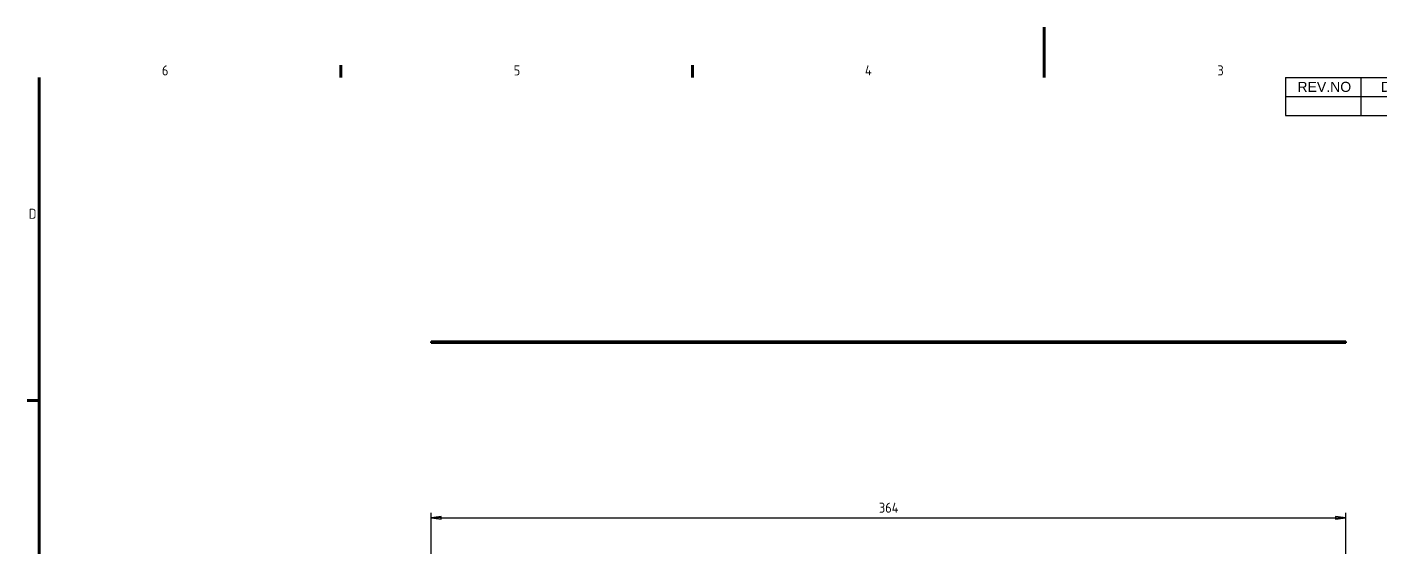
# Model space of a CAD drawing. Header units: millimetres. Extents: x 0 to 840, y 0 to 594.
# Drawn here: x 15 to 554, y 387 to 594 of the extents above; entities that cross this region are included whole.
import ezdxf

# ---------------------------------------------------------------- set-up
doc = ezdxf.new("R2010")
doc.units = ezdxf.units.MM
doc.header["$LTSCALE"] = 2
doc.linetypes.add('DASHED', pattern=[0.2067, 0.1654, -0.0413])
doc.layers.get('0').update_dxf_attribs({"lineweight": 25})
for name, color, linetype, lineweight in [('가려진 것(ISO)', 5, 'DASHED', 35), ('가시적인 것(ISO)', 7, 'Continuous', 50), ('가시적인 좁은 것(ISO)', 1, 'Continuous', 35), ('경계(ISO)', 7, 'Continuous', 70), ('기호(ISO)', 7, 'Continuous', 25), ('치수(ISO)', 7, 'Continuous', 25)]:
    doc.layers.add(name, color=color, linetype=linetype, lineweight=lineweight)
doc.styles.add('ISO ProportionalPSTEK', font='isocp.shx')
doc.styles.add('주 문자 (JIS)', font='arial.ttf')
doc.dimstyles.new('PSTEK', dxfattribs={"dimscale": 2, "dimtxt": 2, "dimasz": 2, "dimexe": 1, "dimexo": 1, "dimgap": 1, "dimtad": 1, "dimrnd": 1e-08, "dimdsep": 46, "dimtxsty": 'ISO ProportionalPSTEK', "dimblk": 'Filled-1', "dimcen": 0.09, "dimdle": 10, "dimclrd": 3, "dimclre": 3, "dimclrt": 1, "dimadec": 1, "dimazin": 2, "dimtfac": 1, "dimtmove": 0, "dimatfit": 3, "dimfxl": 0, "dimtolj": 1, "dimlwd": -1, "dimlwe": -1, "dimarcsym": 0})

# ---------------------------------------------------------------- blocks, each defined once
blk = doc.blocks.new('경계 Default Border')
at = {"layer": '경계(ISO)'}
for p, q in [((70, 287), (70, 289.4)), ((140, 287), (140, 289.4)), ((10, 222.75), (7.6, 222.75))]:
    blk.add_line(p, q, dxfattribs=at)
at = {"layer": '경계(ISO)', "flags": 128}
for points in [[(210, 297), (210, 287)], [(10, 10), (10, 287)]]:
    blk.add_lwpolyline(points, dxfattribs=at)
at = {"layer": '경계(ISO)', "color": 1, "char_height": 2, "attachment_point": 7, "style": 'ISO ProportionalPSTEK'}
for s, insert in [('6', (34.43, 287.38)), ('5', (104.43, 287.38)), ('4', (174.32, 287.4)), ('3', (244.45, 287.38)), ('D', (7.92, 258.86))]:
    blk.add_mtext(s, dxfattribs=dict(at, insert=insert))
blk = doc.blocks.new('리비전 내역')
at = {"layer": '기호(ISO)'}
for p, q in [((258, 287), (410, 287)), ((258, 287), (258, 283.22)), ((273, 287), (273, 283.22)), ((288, 287), (288, 283.22)), ((365, 287), (365, 283.22)), ((380, 287), (380, 283.22)), ((395, 287), (395, 283.22)), ((410, 287), (410, 283.22)), ((258, 283.22), (410, 283.22)), ((258, 283.22), (258, 279.44)), ((273, 283.22), (273, 279.44)), ((288, 283.22), (288, 279.44)), ((365, 283.22), (365, 279.44)), ((380, 283.22), (380, 279.44)), ((395, 283.22), (395, 279.44)), ((410, 283.22), (410, 279.44)), ((258, 279.44), (410, 279.44))]:
    blk.add_line(p, q, dxfattribs=at)
at = {"layer": '기호(ISO)', "color": 7, "char_height": 2, "attachment_point": 7, "style": '주 문자 (JIS)'}
for s, insert in [('REV.NO', (260.37, 284.08)), ('DATE', (277, 284.11)), ('DESCRIPTION OF REVISION', (307.78, 284.08)), ('DRA.BY', (367.52, 284.11)), ('CH.BY', (383.38, 284.08)), ('APP.BY', (397.45, 284.11))]:
    blk.add_mtext(s, dxfattribs=dict(at, insert=insert))
blk = doc.blocks.new('Filled-1')
at = {"color": 0}
for p, q in [((0, 0), (-1, 0.125)), ((-1, 0.125), (-1, -0.125)), ((-1, 0), (0, 0)), ((-1, -0.125), (0, 0))]:
    blk.add_line(p, q, dxfattribs=at)
at = {"color": 0, "flags": 128}
blk.add_lwpolyline([(-1, -0.125), (0, 0)], dxfattribs=at)
at = {"color": 0}
blk.add_solid([(-1, -0.125), (0, 0), (-1, 0.125), (-1, -0.125)], dxfattribs=at)
blk = doc.blocks.new('*D31')
at = {"layer": 'Defpoints', "color": 0}
for p in [(539.97, 398.79), (175.97, 353.44), (539.97, 342.44)]:
    blk.add_point(p, dxfattribs=at)
at = {"layer": '치수(ISO)', "color": 3}
for p, q in [((175.97, 355.44), (175.97, 400.79)), ((179.97, 398.79), (535.97, 398.79)), ((539.97, 344.44), (539.97, 400.79))]:
    blk.add_line(p, q, dxfattribs=at)
at = {"layer": '치수(ISO)', "color": 3, "xscale": 4, "yscale": 4, "zscale": 4, "rotation": 180}
blk.add_blockref('Filled-1', (175.97, 398.79), dxfattribs=at)
at = {"layer": '치수(ISO)', "color": 3, "xscale": 4, "yscale": 4, "zscale": 4}
blk.add_blockref('Filled-1', (539.97, 398.79), dxfattribs=at)
at = {"layer": '치수(ISO)', "color": 1, "insert": (354.17, 404.79), "char_height": 4, "attachment_point": 1, "style": 'ISO ProportionalPSTEK'}
blk.add_mtext('\\A1;364', dxfattribs=at)

msp = doc.modelspace()

# ---------------------------------------------------------------- linework, layer by layer
at = {"layer": '가려진 것(ISO)', "ltscale": 0.476074}
for p, q in [((181.0187, 468.8661), (181.0187, 468.3661)), ((189.0187, 468.8661), (189.0187, 468.3661)), ((241.0187, 468.8661), (241.0187, 468.3661)), ((249.0187, 468.8661), (249.0187, 468.3661)), ((258.0687, 468.8661), (258.0687, 468.3661)), ((266.0687, 468.8661), (266.0687, 468.3661)), ((315.0687, 468.8661), (315.0687, 468.3661)), ((323.0687, 468.8661), (323.0687, 468.3661)), ((362.0687, 468.8661), (362.0687, 468.3661)), ((370.0687, 468.8661), (370.0687, 468.3661)), ((371.9687, 468.8661), (371.9687, 468.3661)), ((379.9687, 468.8661), (379.9687, 468.3661)), ((430.0687, 468.8661), (430.0687, 468.3661)), ((438.0687, 468.8661), (438.0687, 468.3661)), ((463.9687, 468.8661), (463.9687, 468.3661)), ((471.9687, 468.8661), (471.9687, 468.3661)), ((487.9687, 468.3661), (487.9687, 468.8661))]:
    msp.add_line(p, q, dxfattribs=at)
at = {"layer": '가시적인 것(ISO)'}
for p, q in [((175.9687, 468.8661), (530.9687, 468.8661)), ((175.9687, 468.8661), (175.9687, 468.3661)), ((530.9687, 468.3661), (530.9687, 468.8661)), ((530.9687, 468.8661), (534.9687, 468.8661)), ((534.9687, 468.8661), (539.9687, 468.8661)), ((539.9687, 468.8661), (539.9687, 468.3661)), ((530.9687, 468.3661), (175.9687, 468.3661)), ((534.9687, 468.3661), (530.9687, 468.3661)), ((539.9687, 468.3661), (534.9687, 468.3661))]:
    msp.add_line(p, q, dxfattribs=at)
at = {"layer": '가시적인 좁은 것(ISO)'}
msp.add_line((534.9687, 468.3661), (534.9687, 468.8661), dxfattribs=at)

# ---------------------------------------------------------------- block references
at = {"xscale": 2, "yscale": 2, "zscale": 2}
msp.add_blockref('경계 Default Border', (0, 0), dxfattribs=at)
at = {"layer": '기호(ISO)', "xscale": 2, "yscale": 2, "zscale": 2}
msp.add_blockref('리비전 내역', (0, 0), dxfattribs=at)

# ---------------------------------------------------------------- dimensions: what is measured, and where the dimension line sits
at = {"layer": '치수(ISO)', "color": 3}
dim = msp.add_linear_dim(base=(539.9687, 398.789), p1=(175.9687, 353.4363), p2=(539.9687, 342.4363), angle=180, dimstyle='PSTEK', override={"dimdec": 2, "dimtp": 0, "dimtm": 0, "dimtdec": 2, "dimtofl": 0, "dimatfit": 1}, dxfattribs=at)
dim.commit()
dim.dimension.update_dxf_attribs({"geometry": '*D31', "text_midpoint": (357.9687, 398.789), "dimtype": 160})

doc.saveas('drawing.dxf')
